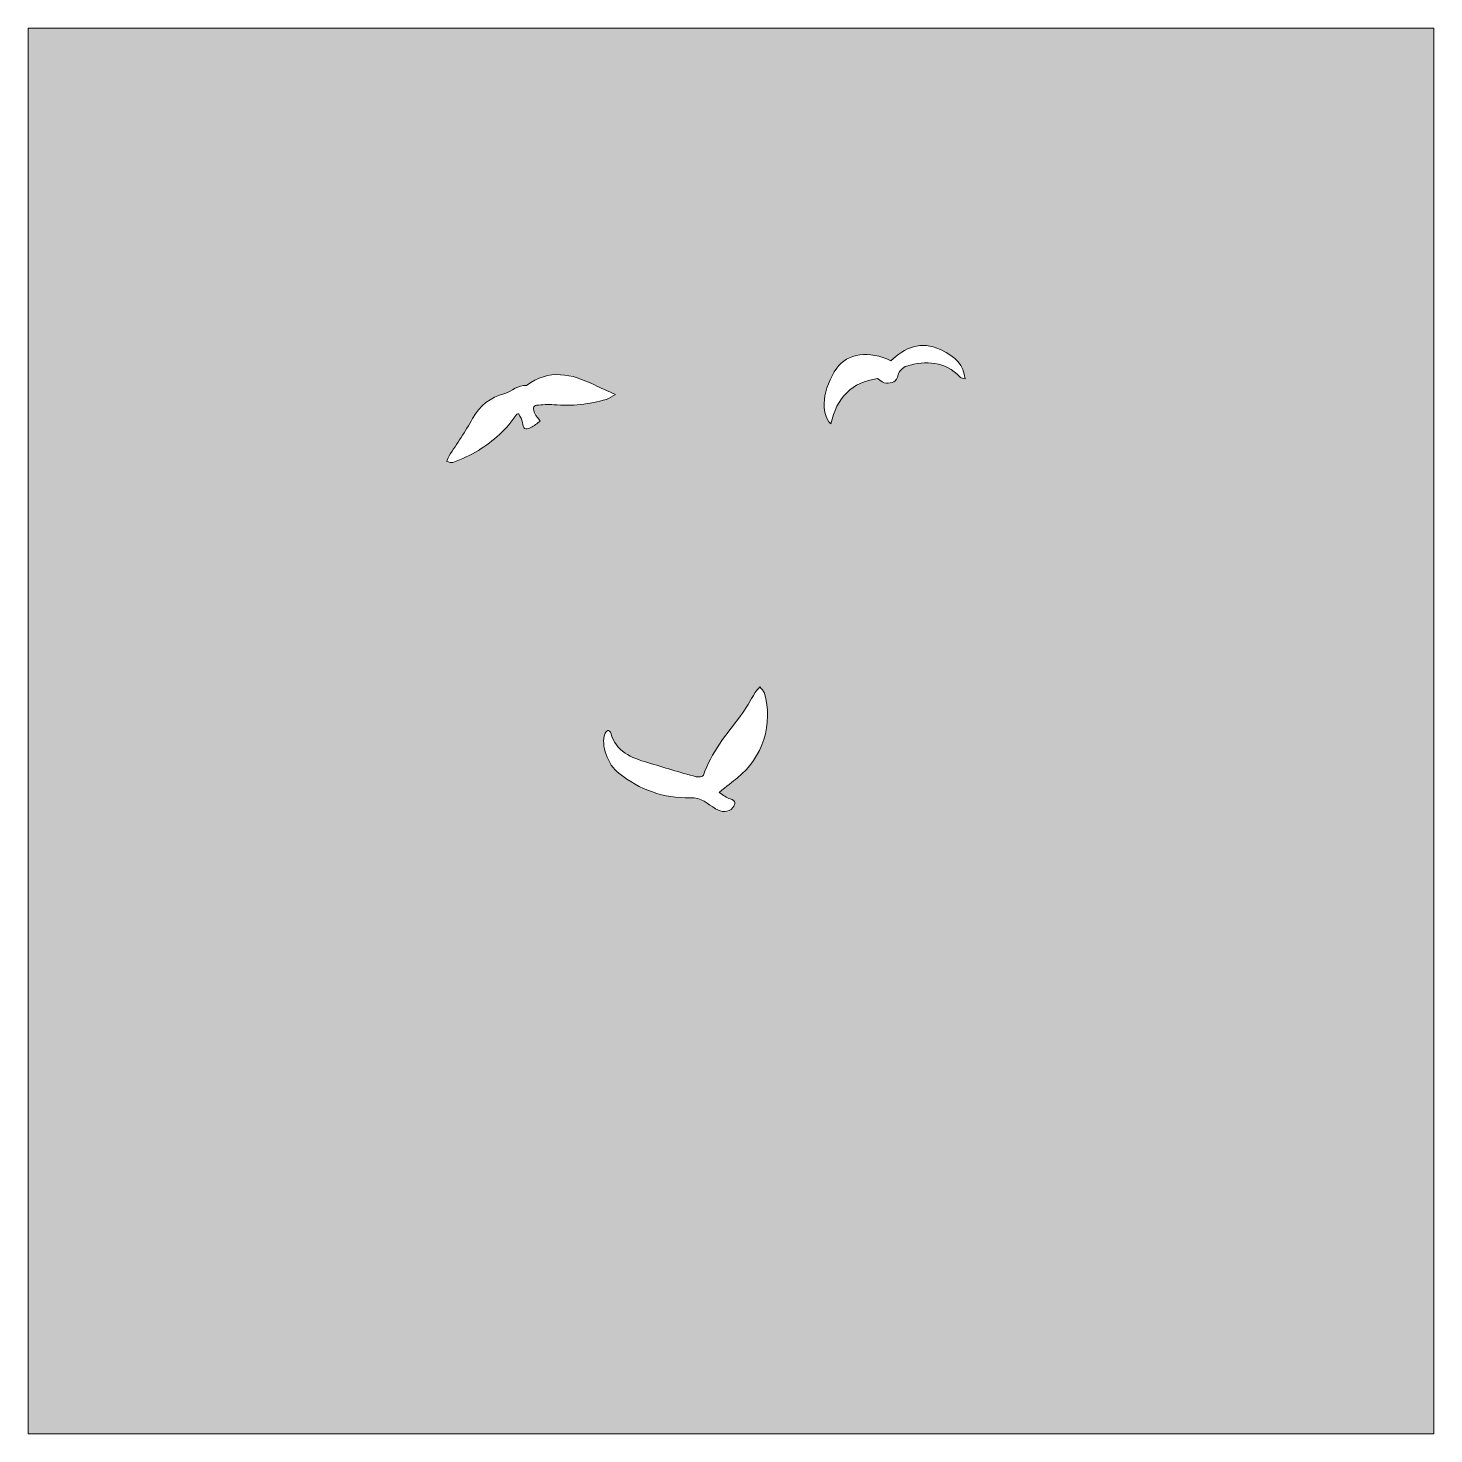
# Model space of a CAD drawing. Extents: x 259 to 1424, y -885 to -136.
# Drawn here: x 680.4 to 1004.4, y -878.9 to -554.9 of the extents above; entities that cross this region are included whole.
import ezdxf

# ---------------------------------------------------------------- set-up
doc = ezdxf.new("R2010")
doc.units = 0
doc.header["$MEASUREMENT"] = 0
doc.layers.add('Layer 1', color=7, linetype='Continuous', lineweight=0)

msp = doc.modelspace()

# ---------------------------------------------------------------- hatches: boundary and pattern name
at = {"layer": 'Layer 1', "true_color": 0x222a39, "transparency": 33554687}
h = msp.add_hatch(color=179, dxfattribs=at)
h.dxf.hatch_style = 2
edge = h.paths.add_edge_path()
edge.add_spline(control_points=[(895.19, -635.36), (891.65, -631.65), (887.34, -631.52), (882.83, -632.82), (882.04, -633.04), (881.03, -634.05), (880.91, -634.82), (880.64, -636.59), (879.3, -636.65), (878.19, -636.78), (877.55, -636.86), (876.8, -636.09), (876.1, -635.7), (870.28, -636.48), (866.67, -640.12), (865.39, -646.17), (862.78, -643.74), (863.52, -637.92), (866.73, -633.29), (869.11, -629.87), (874.3, -629.13), (879.18, -631.61), (882.42, -628.51), (886.12, -626.92), (890.62, -629.02), (894.33, -630.74), (895.96, -632.62), (896.33, -635.79), (895.89, -635.63), (895.43, -635.6), (895.19, -635.36)], knot_values=[0, 0, 0, 0, 1, 1, 1, 2, 2, 2, 3, 3, 3, 4, 4, 4, 5, 5, 5, 6, 6, 6, 7, 7, 7, 8, 8, 8, 9, 9, 9, 10, 10, 10, 10], degree=3, periodic=0)
edge = h.paths.add_edge_path()
edge.add_spline(control_points=[(843.85, -727.71), (842.62, -728.67), (841.41, -729.67), (839.63, -731.1), (840.64, -731.72), (841.33, -732.35), (842.14, -732.59), (843.54, -733), (843.46, -733.67), (842.75, -734.59), (841.78, -735.84), (840.14, -735.67), (838.82, -734.87), (837.02, -733.78), (835.56, -732.2), (832.93, -732.3), (826.84, -732.52), (821.31, -730.43), (816.49, -726.68), (813.92, -724.68), (812.35, -720.13), (813.24, -717.64), (813.36, -717.31), (813.66, -716.99), (813.97, -716.82), (814.07, -716.76), (814.6, -717.14), (814.67, -717.39), (815.81, -721.76), (819.41, -723.08), (823.14, -724.21), (826.86, -725.33), (830.57, -726.45), (834.31, -727.49), (834.82, -727.63), (835.89, -727.42), (836, -727.12), (837.82, -721.91), (841.22, -717.74), (844.52, -713.46), (845.82, -711.78), (846.79, -709.84), (847.94, -708.04), (848.23, -707.59), (848.64, -707.21), (848.99, -706.79), (849.35, -707.26), (849.89, -707.67), (850.06, -708.19), (852.21, -715.07), (849.57, -723.28), (843.85, -727.71)], knot_values=[0, 0, 0, 0, 1, 1, 1, 2, 2, 2, 3, 3, 3, 4, 4, 4, 5, 5, 5, 6, 6, 6, 7, 7, 7, 8, 8, 8, 9, 9, 9, 10, 10, 10, 11, 11, 11, 12, 12, 12, 13, 13, 13, 14, 14, 14, 15, 15, 15, 16, 16, 16, 17, 17, 17, 17], degree=3, periodic=0)
edge = h.paths.add_edge_path()
edge.add_spline(control_points=[(801.55, -641.72), (800.22, -641.58), (798.84, -641.77), (797.49, -641.86), (797.26, -641.88), (796.87, -642.19), (796.86, -642.37), (796.84, -642.83), (796.9, -643.36), (797.12, -643.75), (797.47, -644.38), (797.97, -644.93), (798.4, -645.51), (797.67, -646.01), (796.99, -646.63), (796.2, -646.99), (794.83, -647.61), (794.47, -647.28), (794.29, -645.81), (794.21, -645.14), (793.76, -644.5), (793.48, -643.85), (793.31, -643.86), (793.13, -643.87), (792.96, -643.88), (790.72, -647.42), (787.59, -650.04), (784.15, -652.25), (782.34, -653.41), (780.28, -654.19), (778.28, -655.04), (777.9, -655.2), (777.32, -654.89), (776.83, -654.8), (777.02, -654.38), (777.15, -653.93), (777.39, -653.54), (779.19, -650.67), (781.13, -647.88), (782.79, -644.93), (784.5, -641.91), (786.82, -640.07), (790.23, -639.11), (791.88, -638.65), (793.25, -637.09), (795.23, -637.26), (800.42, -633.44), (805.62, -634.55), (810.86, -637.17), (812.34, -637.91), (813.89, -638.52), (815.76, -639.35), (814.92, -639.81), (814.33, -640.3), (813.65, -640.49), (809.69, -641.58), (805.68, -642.15), (801.55, -641.72)], knot_values=[0, 0, 0, 0, 1, 1, 1, 2, 2, 2, 3, 3, 3, 4, 4, 4, 5, 5, 5, 6, 6, 6, 7, 7, 7, 8, 8, 8, 9, 9, 9, 10, 10, 10, 11, 11, 11, 12, 12, 12, 13, 13, 13, 14, 14, 14, 15, 15, 15, 16, 16, 16, 17, 17, 17, 18, 18, 18, 19, 19, 19, 19], degree=3, periodic=0)
edge = h.paths.add_edge_path()
edge.add_spline(control_points=[(680.35, -554.92), (680.35, -554.92), (680.35, -878.94), (680.35, -878.94), (680.35, -878.94), (1004.36, -878.94), (1004.36, -878.94), (1004.36, -878.94), (1004.36, -554.92), (1004.36, -554.92), (1004.36, -554.92), (680.35, -554.92), (680.35, -554.92)], knot_values=[0, 0, 0, 0, 1, 1, 1, 2, 2, 2, 3, 3, 3, 4, 4, 4, 4], degree=3, periodic=0)

# ---------------------------------------------------------------- linework, layer by layer
at = {"layer": 'Layer 1'}
for points, knots in [([(680.35, -554.92), (680.35, -554.92), (680.35, -878.94), (680.35, -878.94), (680.35, -878.94), (1004.36, -878.94), (1004.36, -878.94), (1004.36, -878.94), (1004.36, -554.92), (1004.36, -554.92), (1004.36, -554.92), (680.35, -554.92), (680.35, -554.92)], [0, 0, 0, 0, 1, 1, 1, 2, 2, 2, 3, 3, 3, 4, 4, 4, 4]), ([(895.19, -635.36), (891.65, -631.65), (887.34, -631.52), (882.83, -632.82), (882.04, -633.04), (881.03, -634.05), (880.91, -634.82), (880.64, -636.59), (879.3, -636.65), (878.19, -636.78), (877.55, -636.86), (876.8, -636.09), (876.1, -635.7), (870.28, -636.48), (866.67, -640.12), (865.39, -646.17), (862.78, -643.74), (863.52, -637.92), (866.73, -633.29), (869.11, -629.87), (874.3, -629.13), (879.18, -631.61), (882.42, -628.51), (886.12, -626.92), (890.62, -629.02), (894.33, -630.74), (895.96, -632.62), (896.33, -635.79), (895.89, -635.63), (895.43, -635.6), (895.19, -635.36)], [0, 0, 0, 0, 1, 1, 1, 2, 2, 2, 3, 3, 3, 4, 4, 4, 5, 5, 5, 6, 6, 6, 7, 7, 7, 8, 8, 8, 9, 9, 9, 10, 10, 10, 10]), ([(801.55, -641.72), (800.22, -641.58), (798.84, -641.77), (797.49, -641.86), (797.26, -641.88), (796.87, -642.19), (796.86, -642.37), (796.84, -642.83), (796.9, -643.36), (797.12, -643.75), (797.47, -644.38), (797.97, -644.93), (798.4, -645.51), (797.67, -646.01), (796.99, -646.63), (796.2, -646.99), (794.83, -647.61), (794.47, -647.28), (794.29, -645.81), (794.21, -645.14), (793.76, -644.5), (793.48, -643.85), (793.31, -643.86), (793.13, -643.87), (792.96, -643.88), (790.72, -647.42), (787.59, -650.04), (784.15, -652.25), (782.34, -653.41), (780.28, -654.19), (778.28, -655.04), (777.9, -655.2), (777.32, -654.89), (776.83, -654.8), (777.02, -654.38), (777.15, -653.93), (777.39, -653.54), (779.19, -650.67), (781.13, -647.88), (782.79, -644.93), (784.5, -641.91), (786.82, -640.07), (790.23, -639.11), (791.88, -638.65), (793.25, -637.09), (795.23, -637.26), (800.42, -633.44), (805.62, -634.55), (810.86, -637.17), (812.34, -637.91), (813.89, -638.52), (815.76, -639.35), (814.92, -639.81), (814.33, -640.3), (813.65, -640.49), (809.69, -641.58), (805.68, -642.15), (801.55, -641.72)], [0, 0, 0, 0, 1, 1, 1, 2, 2, 2, 3, 3, 3, 4, 4, 4, 5, 5, 5, 6, 6, 6, 7, 7, 7, 8, 8, 8, 9, 9, 9, 10, 10, 10, 11, 11, 11, 12, 12, 12, 13, 13, 13, 14, 14, 14, 15, 15, 15, 16, 16, 16, 17, 17, 17, 18, 18, 18, 19, 19, 19, 19]), ([(843.85, -727.71), (842.62, -728.67), (841.41, -729.67), (839.63, -731.1), (840.64, -731.72), (841.33, -732.35), (842.14, -732.59), (843.54, -733), (843.46, -733.67), (842.75, -734.59), (841.78, -735.84), (840.14, -735.67), (838.82, -734.87), (837.02, -733.78), (835.56, -732.2), (832.93, -732.3), (826.84, -732.52), (821.31, -730.43), (816.49, -726.68), (813.92, -724.68), (812.35, -720.13), (813.24, -717.64), (813.36, -717.31), (813.66, -716.99), (813.97, -716.82), (814.07, -716.76), (814.6, -717.14), (814.67, -717.39), (815.81, -721.76), (819.41, -723.08), (823.14, -724.21), (826.86, -725.33), (830.57, -726.45), (834.31, -727.49), (834.82, -727.63), (835.89, -727.42), (836, -727.12), (837.82, -721.91), (841.22, -717.74), (844.52, -713.46), (845.82, -711.78), (846.79, -709.84), (847.94, -708.04), (848.23, -707.59), (848.64, -707.21), (848.99, -706.79), (849.35, -707.26), (849.89, -707.67), (850.06, -708.19), (852.21, -715.07), (849.57, -723.28), (843.85, -727.71)], [0, 0, 0, 0, 1, 1, 1, 2, 2, 2, 3, 3, 3, 4, 4, 4, 5, 5, 5, 6, 6, 6, 7, 7, 7, 8, 8, 8, 9, 9, 9, 10, 10, 10, 11, 11, 11, 12, 12, 12, 13, 13, 13, 14, 14, 14, 15, 15, 15, 16, 16, 16, 17, 17, 17, 17])]:
    msp.add_open_spline(points, degree=3, knots=knots, dxfattribs=at)

doc.saveas('drawing.dxf')
